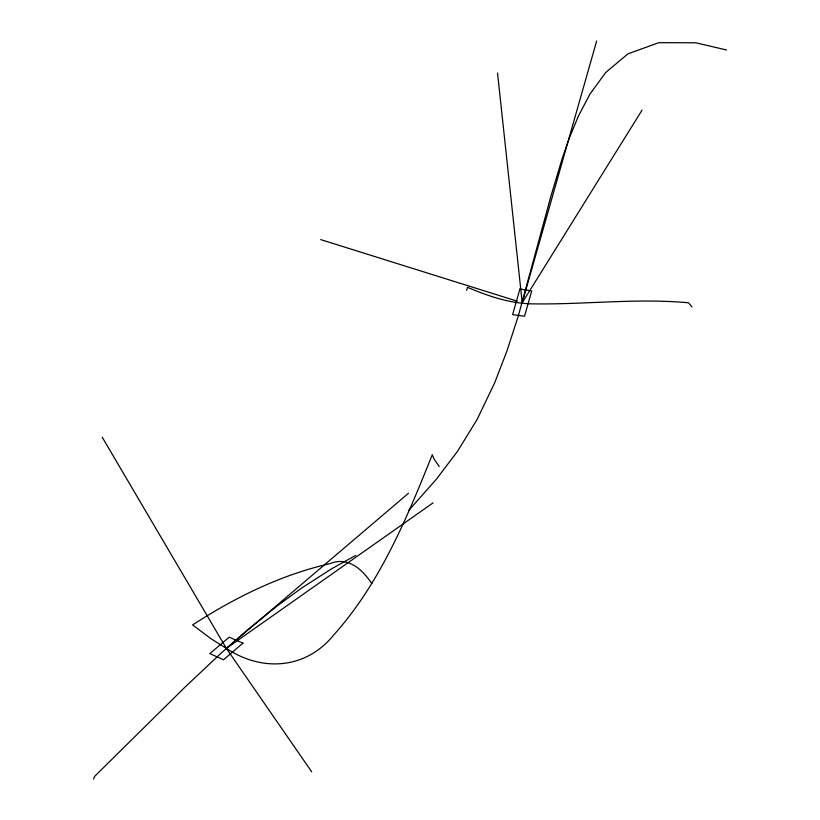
<?xml version="1.0" encoding="UTF-8"?>
<svg xmlns="http://www.w3.org/2000/svg" width="820" height="820" viewBox="0 0 820 820"><rect width="100%" height="100%" fill="white"/><g stroke="black" fill="none" stroke-linecap="round" stroke-linejoin="round"><path stroke-width="1.23" d="M466.662 290.352L467.451 287.287C487.982 295.979 509.271 303.38 531.862 303.851C584.076 304.753 636.33 297.988 688.564 302.795L691.957 306.946M408.462 510.747L436.363 479.218L457.601 451.195L477.137 419.42L494.685 382.796L506.801 351.38L518.383 315.731L550.927 196.154L562.294 158.147L569.48 137.616L578.377 116.163L589.928 94.126L605.672 72.529L627.956 53.843L658.768 42.681L695.801 42.794L726.53 49.979M497.545 73.062L522.217 302.734L596.652 41M93.47 779L94.638 776.376L185.125 687.016L219.76 654.37L245.969 631.246L277.293 605.836L301.606 588.083L331.639 568.762L355.726 555.406M522.217 302.734L642.05 110.146M408.483 493.271L226.371 648.374L211.119 638.8L192.608 624.922C234.797 597.585 280.727 574.871 329.968 563.647C348.244 556.073 362.45 569.674 371.819 583.553M433.134 502.824L226.371 648.374L311.723 771.886M320.681 239.594L517.328 301.207M439.243 466.529L433.934 458.851L432.283 454.69C406.822 518.291 379.865 583.573 333.555 635.172C305.809 669.407 261.621 672.051 226.371 648.374L102.192 437.152M519.89 289.009L512.613 314.644L524.513 316.243L531.719 290.946L519.89 289.009M242.976 643.126L223.491 659.772L209.858 653.601L229.19 637.191L242.976 643.126"/></g></svg>
